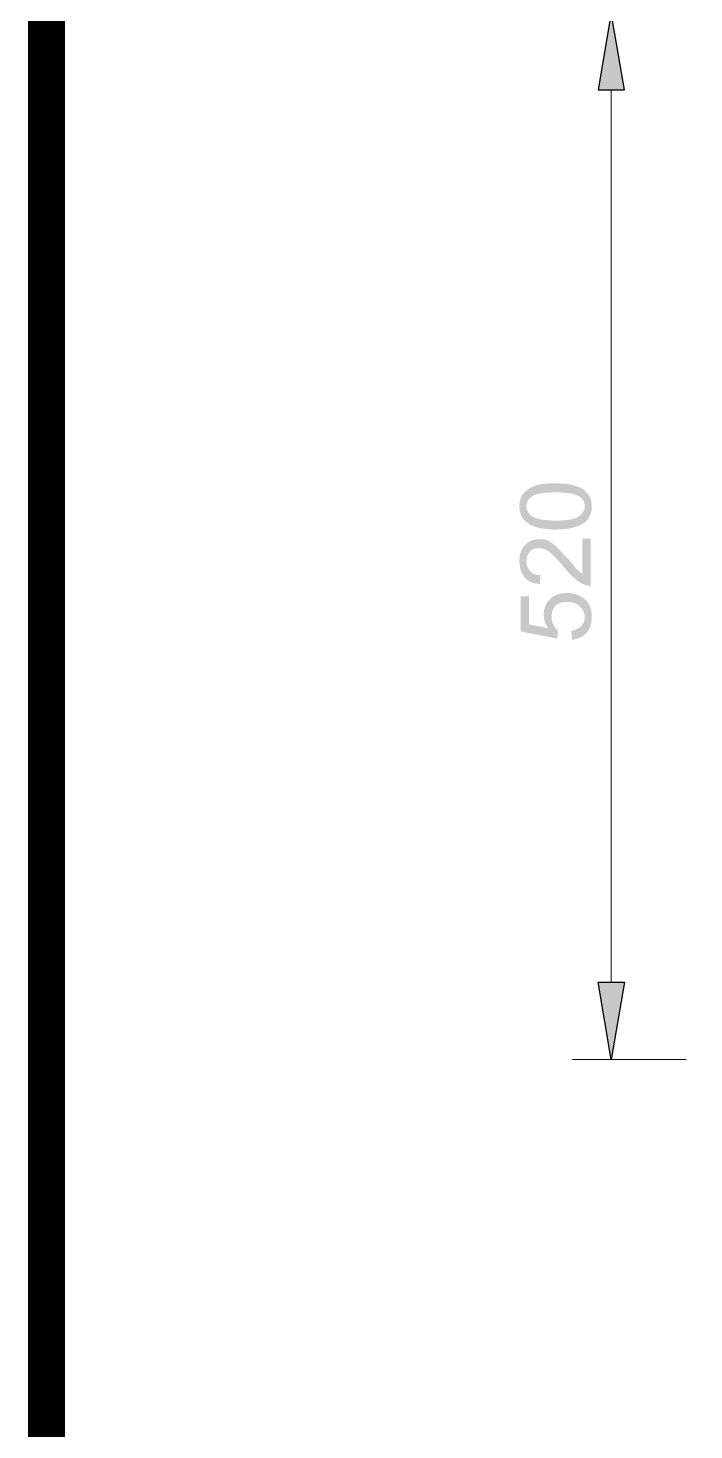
# Model space of a CAD drawing. Header units: metres. Extents: x 2999 to 3164, y 1641 to 1678.
# Drawn here: x 3001.287 to 3002.9, y 1649.246 to 1652.64 of the extents above; entities that cross this region are included whole.
import ezdxf

# ---------------------------------------------------------------- set-up
doc = ezdxf.new("R2010")
doc.units = ezdxf.units.M
doc.layers.add('ARQ-FOLHA', color=7, linetype='Continuous')

# ---------------------------------------------------------------- blocks, each defined once
blk = doc.blocks.new('FOLHA A2')
at = {"layer": 'ARQ-FOLHA', "const_width": 1}
blk.add_lwpolyline([(25, -410), (584, -410), (584, -10), (25, -10), (25, -410)], dxfattribs=at)

msp = doc.modelspace()

# ---------------------------------------------------------------- hatches: boundary and pattern name
at = {"true_color": 0x000096}
for points in [[(3002.6677, 1652.4903), (3002.7314, 1652.4903), (3002.6988, 1652.6765)], [(3002.6677, 1650.33), (3002.7314, 1650.33), (3002.6988, 1650.1422)]]:
    msp.add_hatch(color=150, dxfattribs=at).paths.add_polyline_path(points)
at = {"true_color": 0x00001e}
h = msp.add_hatch(color=30, dxfattribs=at)
edge = h.paths.add_edge_path()
edge.add_line((3002.6041, 1651.1587), (3002.6026, 1651.1804))
edge.add_spline(control_points=[(3002.6026, 1651.1804), (3002.6134, 1651.182), (3002.6212, 1651.1867), (3002.6274, 1651.1929), (3002.6274, 1651.1929), (3002.6321, 1651.1991), (3002.6352, 1651.2053), (3002.6352, 1651.2146), (3002.6352, 1651.2146), (3002.6352, 1651.2239), (3002.6305, 1651.2332), (3002.6227, 1651.2394), (3002.6227, 1651.2394), (3002.615, 1651.2472), (3002.6057, 1651.2503), (3002.5933, 1651.2503), (3002.5933, 1651.2503), (3002.5808, 1651.2503), (3002.5715, 1651.2472), (3002.5638, 1651.241), (3002.5638, 1651.241), (3002.5576, 1651.2332), (3002.5545, 1651.2239), (3002.5545, 1651.213), (3002.5545, 1651.213), (3002.5545, 1651.2068), (3002.556, 1651.2006), (3002.5591, 1651.196), (3002.5591, 1651.196), (3002.5622, 1651.1898), (3002.5653, 1651.1851), (3002.57, 1651.182)], knot_values=[0, 0, 0, 0, 0.03125, 0.03125, 0.03125, 0.03125, 0.0625, 0.0625, 0.0625, 0.0625, 0.09375, 0.09375, 0.09375, 0.09375, 0.125, 0.125, 0.125, 0.125, 0.15625, 0.15625, 0.15625, 0.15625, 0.1875, 0.1875, 0.1875, 0.1875, 0.21875, 0.21875, 0.21875, 0.21875, 1, 1, 1, 1], degree=3, periodic=0)
edge.add_line((3002.57, 1651.182), (3002.5684, 1651.1618))
edge.add_line((3002.5684, 1651.1618), (3002.48, 1651.1789))
edge.add_line((3002.48, 1651.1789), (3002.48, 1651.2642))
edge.add_line((3002.48, 1651.2642), (3002.5001, 1651.2642))
edge.add_line((3002.5001, 1651.2642), (3002.5001, 1651.196))
edge.add_line((3002.5001, 1651.196), (3002.5467, 1651.1867))
edge.add_spline(control_points=[(3002.5467, 1651.1867), (3002.5389, 1651.1975), (3002.5358, 1651.2084), (3002.5358, 1651.2192), (3002.5358, 1651.2192), (3002.5358, 1651.2348), (3002.5405, 1651.2472), (3002.5514, 1651.258), (3002.5514, 1651.258), (3002.5607, 1651.2674), (3002.5746, 1651.272), (3002.5917, 1651.272), (3002.5917, 1651.272), (3002.6072, 1651.272), (3002.6196, 1651.2689), (3002.6321, 1651.2596), (3002.6321, 1651.2596), (3002.646, 1651.2487), (3002.6522, 1651.2332), (3002.6522, 1651.2146), (3002.6522, 1651.2146), (3002.6522, 1651.1991), (3002.6476, 1651.1851), (3002.6398, 1651.1758), (3002.6398, 1651.1758), (3002.6305, 1651.1665), (3002.6181, 1651.1603), (3002.6041, 1651.1587)], knot_values=[0, 0, 0, 0, 0.035714, 0.035714, 0.035714, 0.035714, 0.071429, 0.071429, 0.071429, 0.071429, 0.107143, 0.107143, 0.107143, 0.107143, 0.142857, 0.142857, 0.142857, 0.142857, 0.178571, 0.178571, 0.178571, 0.178571, 0.214286, 0.214286, 0.214286, 0.214286, 1, 1, 1, 1], degree=3, periodic=0)
h.paths.add_polyline_path([(3002.6289, 1651.4039), (3002.6491, 1651.4039), (3002.6491, 1651.2891), (3002.6491, 1651.2891), (3002.6485, 1651.2891), (3002.648, 1651.2891), (3002.6474, 1651.2891), (3002.6468, 1651.2892), (3002.6462, 1651.2893), (3002.6456, 1651.2893), (3002.6451, 1651.2894), (3002.6445, 1651.2895), (3002.6439, 1651.2897), (3002.6433, 1651.2898), (3002.6427, 1651.2899), (3002.6421, 1651.29), (3002.6416, 1651.2902), (3002.641, 1651.2904), (3002.6404, 1651.2905), (3002.6398, 1651.2907), (3002.6392, 1651.2909), (3002.6386, 1651.291), (3002.6381, 1651.2912), (3002.6375, 1651.2914), (3002.6369, 1651.2916), (3002.6363, 1651.2918), (3002.6357, 1651.292), (3002.6352, 1651.2922), (3002.6342, 1651.2926), (3002.6332, 1651.293), (3002.6322, 1651.2934), (3002.6313, 1651.2939), (3002.6303, 1651.2943), (3002.6293, 1651.2948), (3002.6284, 1651.2953), (3002.6274, 1651.2958), (3002.6264, 1651.2963), (3002.6255, 1651.2969), (3002.6245, 1651.2974), (3002.6235, 1651.298), (3002.6225, 1651.2986), (3002.6216, 1651.2992), (3002.6206, 1651.2998), (3002.6196, 1651.3005), (3002.6187, 1651.3011), (3002.6177, 1651.3018), (3002.6167, 1651.3025), (3002.6158, 1651.3032), (3002.6148, 1651.3039), (3002.6138, 1651.3046), (3002.6128, 1651.3054), (3002.6119, 1651.3062), (3002.6109, 1651.3069), (3002.6099, 1651.3078), (3002.6089, 1651.3086), (3002.6079, 1651.3095), (3002.6068, 1651.3104), (3002.6058, 1651.3114), (3002.6047, 1651.3124), (3002.6037, 1651.3134), (3002.6026, 1651.3144), (3002.6015, 1651.3155), (3002.6004, 1651.3166), (3002.5993, 1651.3178), (3002.5981, 1651.319), (3002.597, 1651.3202), (3002.5959, 1651.3214), (3002.5947, 1651.3227), (3002.5936, 1651.324), (3002.5925, 1651.3254), (3002.5913, 1651.3267), (3002.5901, 1651.3281), (3002.589, 1651.3296), (3002.5878, 1651.331), (3002.5867, 1651.3325), (3002.5855, 1651.3341), (3002.5855, 1651.3341), (3002.5836, 1651.3364), (3002.5817, 1651.3386), (3002.5798, 1651.3408), (3002.578, 1651.3429), (3002.5762, 1651.3449), (3002.5745, 1651.3469), (3002.5727, 1651.3488), (3002.5711, 1651.3506), (3002.5694, 1651.3524), (3002.5678, 1651.3541), (3002.5663, 1651.3558), (3002.5647, 1651.3574), (3002.5633, 1651.3589), (3002.5618, 1651.3603), (3002.5604, 1651.3617), (3002.5591, 1651.3631), (3002.5577, 1651.3643), (3002.5565, 1651.3655), (3002.5552, 1651.3666), (3002.5541, 1651.3677), (3002.5529, 1651.3687), (3002.5518, 1651.3697), (3002.5508, 1651.3705), (3002.5498, 1651.3713), (3002.5486, 1651.3721), (3002.5475, 1651.3728), (3002.5463, 1651.3735), (3002.5452, 1651.3742), (3002.544, 1651.3748), (3002.5428, 1651.3754), (3002.5417, 1651.376), (3002.5405, 1651.3765), (3002.5394, 1651.377), (3002.5383, 1651.3775), (3002.5371, 1651.3779), (3002.536, 1651.3783), (3002.5349, 1651.3787), (3002.5338, 1651.379), (3002.5327, 1651.3793), (3002.5316, 1651.3796), (3002.5306, 1651.3799), (3002.5295, 1651.3801), (3002.5285, 1651.3802), (3002.5274, 1651.3804), (3002.5264, 1651.3805), (3002.5254, 1651.3806), (3002.5244, 1651.3806), (3002.5234, 1651.3806), (3002.5224, 1651.3806), (3002.5215, 1651.3806), (3002.5205, 1651.3806), (3002.5196, 1651.3805), (3002.5186, 1651.3804), (3002.5176, 1651.3803), (3002.5167, 1651.3802), (3002.5158, 1651.38), (3002.5149, 1651.3798), (3002.5139, 1651.3796), (3002.513, 1651.3794), (3002.5122, 1651.3791), (3002.5113, 1651.3788), (3002.5105, 1651.3784), (3002.5096, 1651.3781), (3002.5088, 1651.3777), (3002.508, 1651.3772), (3002.5073, 1651.3767), (3002.5065, 1651.3762), (3002.5058, 1651.3756), (3002.5051, 1651.375), (3002.5045, 1651.3743), (3002.5038, 1651.3736), (3002.5032, 1651.3729), (3002.5032, 1651.3729), (3002.5025, 1651.3721), (3002.5018, 1651.3713), (3002.5011, 1651.3705), (3002.5004, 1651.3697), (3002.4998, 1651.3688), (3002.4992, 1651.3679), (3002.4986, 1651.3671), (3002.4981, 1651.3662), (3002.4976, 1651.3652), (3002.4971, 1651.3643), (3002.4967, 1651.3634), (3002.4963, 1651.3624), (3002.4959, 1651.3614), (3002.4955, 1651.3604), (3002.4952, 1651.3594), (3002.495, 1651.3584), (3002.4947, 1651.3574), (3002.4945, 1651.3563), (3002.4943, 1651.3552), (3002.4942, 1651.3541), (3002.4941, 1651.353), (3002.494, 1651.3519), (3002.4939, 1651.3508), (3002.4939, 1651.3496), (3002.4939, 1651.3496), (3002.4939, 1651.3483), (3002.494, 1651.347), (3002.4941, 1651.3457), (3002.4942, 1651.3444), (3002.4943, 1651.3432), (3002.4945, 1651.342), (3002.4947, 1651.3409), (3002.495, 1651.3397), (3002.4952, 1651.3386), (3002.4955, 1651.3375), (3002.4959, 1651.3365), (3002.4963, 1651.3354), (3002.4967, 1651.3344), (3002.4971, 1651.3335), (3002.4976, 1651.3325), (3002.4981, 1651.3316), (3002.4986, 1651.3306), (3002.4992, 1651.3297), (3002.4998, 1651.3289), (3002.5004, 1651.328), (3002.5011, 1651.3272), (3002.5018, 1651.3264), (3002.5025, 1651.3256), (3002.5032, 1651.3248), (3002.5032, 1651.3248), (3002.504, 1651.324), (3002.5048, 1651.3233), (3002.5056, 1651.3226), (3002.5065, 1651.3219), (3002.5073, 1651.3213), (3002.5082, 1651.3207), (3002.5091, 1651.3201), (3002.51, 1651.3196), (3002.511, 1651.3191), (3002.5119, 1651.3186), (3002.5129, 1651.3182), (3002.5139, 1651.3178), (3002.5149, 1651.3174), (3002.516, 1651.3171), (3002.5171, 1651.3168), (3002.5182, 1651.3165), (3002.5193, 1651.3163), (3002.5205, 1651.316), (3002.5217, 1651.3159), (3002.5229, 1651.3157), (3002.5241, 1651.3156), (3002.5254, 1651.3155), (3002.5267, 1651.3155), (3002.5281, 1651.3155), (3002.5281, 1651.3155), (3002.5265, 1651.2937), (3002.5265, 1651.2937), (3002.5244, 1651.2939), (3002.5223, 1651.2942), (3002.5203, 1651.2945), (3002.5184, 1651.2948), (3002.5165, 1651.2951), (3002.5146, 1651.2955), (3002.5128, 1651.296), (3002.511, 1651.2964), (3002.5093, 1651.297), (3002.5076, 1651.2975), (3002.506, 1651.2981), (3002.5044, 1651.2988), (3002.5029, 1651.2995), (3002.5014, 1651.3002), (3002.5, 1651.301), (3002.4986, 1651.3019), (3002.4973, 1651.3028), (3002.496, 1651.3038), (3002.4947, 1651.3048), (3002.4935, 1651.3059), (3002.4924, 1651.307), (3002.4913, 1651.3082), (3002.4903, 1651.3095), (3002.4893, 1651.3108), (3002.4883, 1651.312), (3002.4874, 1651.3132), (3002.4865, 1651.3144), (3002.4857, 1651.3157), (3002.4848, 1651.317), (3002.4841, 1651.3184), (3002.4833, 1651.3198), (3002.4826, 1651.3212), (3002.4819, 1651.3227), (3002.4813, 1651.3242), (3002.4807, 1651.3257), (3002.4802, 1651.3273), (3002.4796, 1651.3289), (3002.4792, 1651.3306), (3002.4787, 1651.3323), (3002.4784, 1651.334), (3002.478, 1651.3358), (3002.4777, 1651.3377), (3002.4775, 1651.3395), (3002.4772, 1651.3415), (3002.4771, 1651.3434), (3002.477, 1651.3454), (3002.4769, 1651.3475), (3002.4769, 1651.3496), (3002.4769, 1651.3517), (3002.477, 1651.3538), (3002.4771, 1651.3558), (3002.4772, 1651.3578), (3002.4775, 1651.3597), (3002.4777, 1651.3616), (3002.478, 1651.3634), (3002.4784, 1651.3652), (3002.4788, 1651.3669), (3002.4793, 1651.3686), (3002.4798, 1651.3703), (3002.4804, 1651.3719), (3002.481, 1651.3735), (3002.4816, 1651.375), (3002.4823, 1651.3765), (3002.4831, 1651.378), (3002.4839, 1651.3794), (3002.4847, 1651.3808), (3002.4856, 1651.3822), (3002.4866, 1651.3835), (3002.4876, 1651.3848), (3002.4886, 1651.386), (3002.4897, 1651.3872), (3002.4908, 1651.3884), (3002.4908, 1651.3884), (3002.492, 1651.3895), (3002.4932, 1651.3906), (3002.4944, 1651.3917), (3002.4956, 1651.3927), (3002.4969, 1651.3936), (3002.4981, 1651.3945), (3002.4994, 1651.3954), (3002.5007, 1651.3962), (3002.502, 1651.3969), (3002.5034, 1651.3976), (3002.5048, 1651.3983), (3002.5062, 1651.3989), (3002.5076, 1651.3994), (3002.509, 1651.3999), (3002.5105, 1651.4004), (3002.512, 1651.4008), (3002.5135, 1651.4012), (3002.5151, 1651.4015), (3002.5166, 1651.4018), (3002.5182, 1651.402), (3002.5199, 1651.4022), (3002.5215, 1651.4023), (3002.5232, 1651.4023), (3002.525, 1651.4024), (3002.5257, 1651.4024), (3002.5265, 1651.4024), (3002.5273, 1651.4024), (3002.5281, 1651.4024), (3002.5289, 1651.4023), (3002.5296, 1651.4023), (3002.5304, 1651.4023), (3002.5312, 1651.4023), (3002.532, 1651.4022), (3002.5328, 1651.4021), (3002.5337, 1651.4021), (3002.5345, 1651.402), (3002.5353, 1651.4019), (3002.5361, 1651.4018), (3002.537, 1651.4016), (3002.5378, 1651.4015), (3002.5387, 1651.4013), (3002.5396, 1651.4011), (3002.5405, 1651.4008), (3002.5414, 1651.4006), (3002.5423, 1651.4003), (3002.5432, 1651.4), (3002.5442, 1651.3996), (3002.5451, 1651.3993), (3002.5459, 1651.3989), (3002.5467, 1651.3985), (3002.5475, 1651.398), (3002.5483, 1651.3976), (3002.549, 1651.3971), (3002.5498, 1651.3966), (3002.5506, 1651.3962), (3002.5514, 1651.3956), (3002.5522, 1651.3951), (3002.553, 1651.3946), (3002.5538, 1651.394), (3002.5546, 1651.3934), (3002.5555, 1651.3929), (3002.5563, 1651.3923), (3002.5572, 1651.3916), (3002.558, 1651.391), (3002.5589, 1651.3903), (3002.5598, 1651.3897), (3002.5607, 1651.389), (3002.5616, 1651.3883), (3002.5625, 1651.3876), (3002.5634, 1651.3868), (3002.5644, 1651.3861), (3002.5653, 1651.3853), (3002.5653, 1651.3853), (3002.5663, 1651.3843), (3002.5673, 1651.3833), (3002.5683, 1651.3822), (3002.5693, 1651.3812), (3002.5704, 1651.38), (3002.5715, 1651.3789), (3002.5726, 1651.3777), (3002.5737, 1651.3765), (3002.5749, 1651.3753), (3002.5761, 1651.374), (3002.5773, 1651.3727), (3002.5785, 1651.3713), (3002.5798, 1651.37), (3002.5811, 1651.3686), (3002.5824, 1651.3671), (3002.5838, 1651.3656), (3002.5852, 1651.3641), (3002.5867, 1651.3626), (3002.5882, 1651.361), (3002.5897, 1651.3594), (3002.5913, 1651.3578), (3002.593, 1651.3561), (3002.5946, 1651.3544), (3002.5964, 1651.3527), (3002.5964, 1651.3527), (3002.5977, 1651.3512), (3002.599, 1651.3497), (3002.6002, 1651.3482), (3002.6014, 1651.3468), (3002.6026, 1651.3454), (3002.6037, 1651.344), (3002.6048, 1651.3427), (3002.6058, 1651.3414), (3002.6068, 1651.3402), (3002.6077, 1651.339), (3002.6087, 1651.3379), (3002.6095, 1651.3368), (3002.6104, 1651.3358), (3002.6112, 1651.3348), (3002.612, 1651.3338), (3002.6128, 1651.3329), (3002.6135, 1651.3321), (3002.6143, 1651.3313), (3002.6149, 1651.3306), (3002.6156, 1651.3299), (3002.6163, 1651.3293), (3002.6169, 1651.3288), (3002.6175, 1651.3283), (3002.6181, 1651.3279), (3002.6181, 1651.3279), (3002.6185, 1651.3275), (3002.6189, 1651.3271), (3002.6193, 1651.3267), (3002.6198, 1651.3263), (3002.6202, 1651.3259), (3002.6207, 1651.3256), (3002.6211, 1651.3252), (3002.6216, 1651.3248), (3002.6221, 1651.3244), (3002.6225, 1651.324), (3002.623, 1651.3236), (3002.6235, 1651.3232), (3002.624, 1651.3228), (3002.6245, 1651.3224), (3002.625, 1651.3221), (3002.6254, 1651.3217), (3002.6259, 1651.3213), (3002.6264, 1651.3209), (3002.6268, 1651.3205), (3002.6273, 1651.3201), (3002.6277, 1651.3197), (3002.6281, 1651.3193), (3002.6286, 1651.319), (3002.6289, 1651.3186), (3002.6289, 1651.3186), (3002.6289, 1651.4039), (3002.6289, 1651.3186)])
edge = h.paths.add_edge_path()
edge.add_spline(control_points=[(3002.5638, 1651.4257), (3002.5436, 1651.4257), (3002.5281, 1651.4288), (3002.5157, 1651.4319), (3002.5157, 1651.4319), (3002.5032, 1651.4365), (3002.4939, 1651.4427), (3002.4862, 1651.4505), (3002.4862, 1651.4505), (3002.48, 1651.4598), (3002.4769, 1651.4691), (3002.4769, 1651.4815), (3002.4769, 1651.4815), (3002.4769, 1651.4908), (3002.4784, 1651.4986), (3002.4815, 1651.5064), (3002.4815, 1651.5064), (3002.4862, 1651.5126), (3002.4908, 1651.5188), (3002.4986, 1651.5234), (3002.4986, 1651.5234), (3002.5048, 1651.5281), (3002.5141, 1651.5312), (3002.5234, 1651.5343), (3002.5234, 1651.5343), (3002.5343, 1651.5374), (3002.5467, 1651.5374), (3002.5638, 1651.5374), (3002.5638, 1651.5374), (3002.5839, 1651.5374), (3002.601, 1651.5358), (3002.6134, 1651.5312), (3002.6134, 1651.5312), (3002.6258, 1651.5281), (3002.6352, 1651.5219), (3002.6414, 1651.5126), (3002.6414, 1651.5126), (3002.6491, 1651.5048), (3002.6522, 1651.4939), (3002.6522, 1651.4815), (3002.6522, 1651.4815), (3002.6522, 1651.466), (3002.646, 1651.452), (3002.6352, 1651.4427), (3002.6352, 1651.4427), (3002.6196, 1651.4319), (3002.5964, 1651.4257), (3002.5638, 1651.4257)], knot_values=[0, 0, 0, 0, 0.020833, 0.020833, 0.020833, 0.020833, 0.041667, 0.041667, 0.041667, 0.041667, 0.0625, 0.0625, 0.0625, 0.0625, 0.083333, 0.083333, 0.083333, 0.083333, 0.104167, 0.104167, 0.104167, 0.104167, 0.125, 0.125, 0.125, 0.125, 0.145833, 0.145833, 0.145833, 0.145833, 0.166667, 0.166667, 0.166667, 0.166667, 0.1875, 0.1875, 0.1875, 0.1875, 0.208333, 0.208333, 0.208333, 0.208333, 0.229167, 0.229167, 0.229167, 0.229167, 1, 1, 1, 1], degree=3, periodic=0)
edge = h.paths.add_edge_path()
edge.add_spline(control_points=[(3002.5638, 1651.4474), (3002.5933, 1651.4474), (3002.6119, 1651.4505), (3002.6212, 1651.4582), (3002.6212, 1651.4582), (3002.6305, 1651.4644), (3002.6352, 1651.4722), (3002.6352, 1651.4815), (3002.6352, 1651.4815), (3002.6352, 1651.4924), (3002.6305, 1651.5001), (3002.6212, 1651.5064), (3002.6212, 1651.5064), (3002.6119, 1651.5126), (3002.5933, 1651.5157), (3002.5638, 1651.5157), (3002.5638, 1651.5157), (3002.5358, 1651.5157), (3002.5172, 1651.5126), (3002.5079, 1651.5064), (3002.5079, 1651.5064), (3002.4986, 1651.5001), (3002.4939, 1651.4924), (3002.4939, 1651.4815), (3002.4939, 1651.4815), (3002.4939, 1651.4722), (3002.4986, 1651.4644), (3002.5063, 1651.4582), (3002.5063, 1651.4582), (3002.5172, 1651.452), (3002.5358, 1651.4474), (3002.5638, 1651.4474)], knot_values=[0, 0, 0, 0, 0.03125, 0.03125, 0.03125, 0.03125, 0.0625, 0.0625, 0.0625, 0.0625, 0.09375, 0.09375, 0.09375, 0.09375, 0.125, 0.125, 0.125, 0.125, 0.15625, 0.15625, 0.15625, 0.15625, 0.1875, 0.1875, 0.1875, 0.1875, 0.21875, 0.21875, 0.21875, 0.21875, 1, 1, 1, 1], degree=3, periodic=0)

# ---------------------------------------------------------------- linework, layer by layer
at = {"color": 150, "linetype": 'Continuous', "lineweight": -2, "true_color": 0x000096}
for points in [[(3002.6677, 1652.4903), (3002.7314, 1652.4903), (3002.6988, 1652.6765)], [(3002.6677, 1650.33), (3002.7314, 1650.33), (3002.6988, 1650.1422)]]:
    msp.add_lwpolyline(points, close=True, dxfattribs=at)
at = {"color": 150, "linetype": 'Continuous', "lineweight": 20, "true_color": 0x000096}
for points in [[(3002.6988, 1652.4903), (3002.6988, 1650.33), (3002.6988, 1650.33)], [(3002.8804, 1650.1422), (3002.6057, 1650.1422), (3002.6057, 1650.1422)]]:
    msp.add_lwpolyline(points, dxfattribs=at)

# ---------------------------------------------------------------- block references
at = {"layer": 'ARQ-FOLHA', "xscale": 0.08952391981061225, "yscale": 0.08952391981061225, "zscale": 0.08952391981061225}
msp.add_blockref('FOLHA A2', (2999.0933, 1678.1676), dxfattribs=at)

doc.saveas('drawing.dxf')
